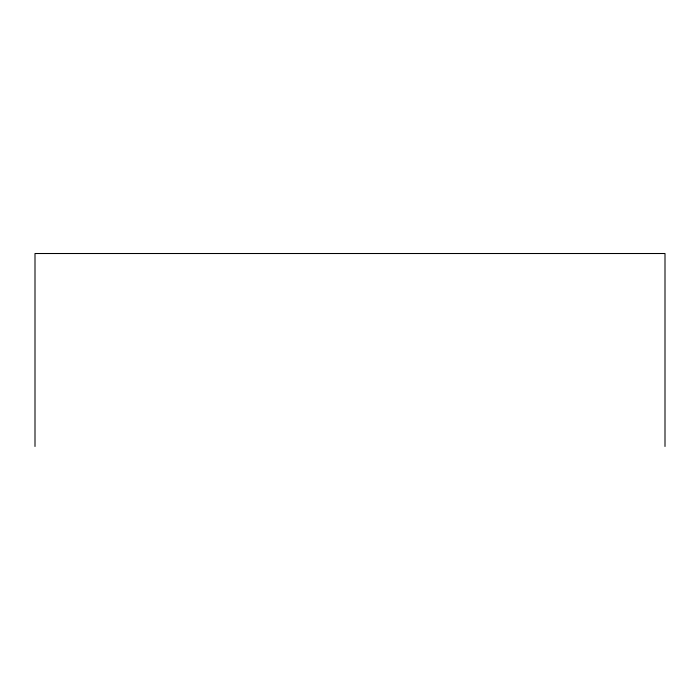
<?xml version="1.0" encoding="UTF-8"?>
<svg xmlns="http://www.w3.org/2000/svg" width="700" height="700" viewBox="0 0 700 700"><rect width="100%" height="100%" fill="white"/><g stroke="black" fill="none" stroke-linecap="round" stroke-linejoin="round"><path stroke-width="1.05" d="M665 446.486L665 253.514L35 253.514L35 446.486"/></g></svg>
